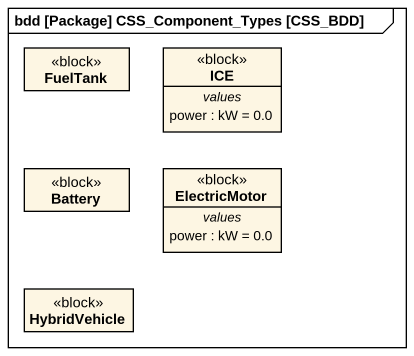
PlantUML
@startuml
mainframe bdd [Package] CSS_Component_Types [CSS_BDD]
hide circle
hide empty members
class FuelTank <<block>>
class ICE <<block>> {
  -- values --
  power : kW = 0.0
}
class Battery <<block>>
class ElectricMotor <<block>> {
  -- values --
  power : kW = 0.0
}
class HybridVehicle <<block>>
@enduml
